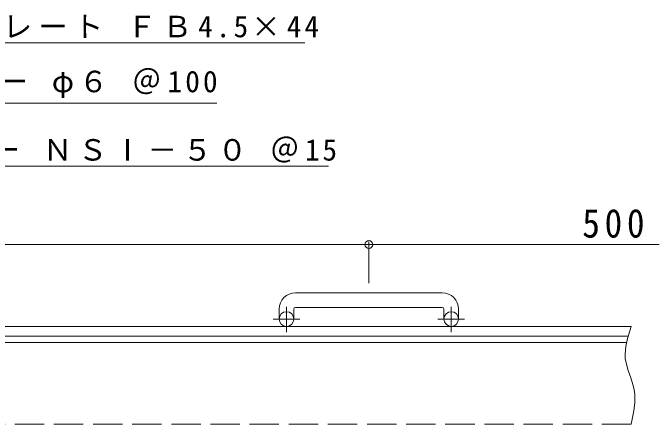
# Model space of a CAD drawing. Units: millimetres, scale not verified. Extents: x -1048 to 1085, y -826 to 810.
# Drawn here: x -274 to 122.3, y 557.4 to 809.9 of the extents above; entities that cross this region are included whole.
import ezdxf

# ---------------------------------------------------------------- set-up
doc = ezdxf.new("R2010")
doc.units = ezdxf.units.MM
doc.header["$LTSCALE"] = 6
doc.header["$PDMODE"] = 32
doc.header["$PDSIZE"] = 4.8
doc.linetypes.add('CHAIN1', pattern=[8, 5, -1, 1, -1])
doc.linetypes.add('DASHED3', pattern=[4, 3, -1])
for name, color, linetype, lineweight in [('0-1_躯体', 2, 'Continuous', 9), ('0-2_仕上', 3, 'Continuous', 9), ('0-4_その他', 7, 'Continuous', 9), ('0-5_寸法', 7, 'Continuous', 9)]:
    doc.layers.add(name, color=color, linetype=linetype, lineweight=lineweight)
doc.styles.add('ＭＳ ゴシック', font='')
doc.styles.get('ＭＳ ゴシック').set_extended_font_data('MS Gothic')

msp = doc.modelspace()

# ---------------------------------------------------------------- linework, layer by layer
at = {"layer": '0-1_躯体'}
for p, q in [((-10.689, 638.002), (-100.69, 638.002)), ((-110.689, 628.003), (-110.689, 621.903)), ((-101.69, 628.003), (-101.69, 621.903)), ((-100.69, 629.003), (-10.689, 629.003)), ((-9.689, 628.003), (-9.689, 621.903)), ((-0.689, 628.003), (-0.689, 621.903)), ((105.199, 617.403), (-805.689, 617.403)), ((103.336, 611.403), (-805.689, 611.403))]:
    msp.add_line(p, q, dxfattribs=at)
at = {"layer": '0-1_躯体', "linetype": 'CHAIN1'}
for p, q in [((-106.189, 613.796), (-106.189, 629.393)), ((-5.189, 613.796), (-5.189, 629.393)), ((-98.026, 621.903), (-114.434, 621.903)), ((2.974, 621.903), (-13.434, 621.903))]:
    msp.add_line(p, q, dxfattribs=at)
at = {"layer": '0-1_躯体', "linetype": 'DASHED3'}
msp.add_line((105.199, 557.403), (-805.689, 557.403), dxfattribs=at)
at = {"layer": '0-1_躯体'}
msp.add_lwpolyline([(105.199, 617.403), (104.297, 614.633), (102.878, 609.866), (101.842, 605.119), (101.431, 600.408), (101.573, 597.696), (102.03, 595.012), (103.355, 590.409), (104.976, 585.814), (106.449, 581.196), (107.059, 578.495), (107.417, 575.606), (107.407, 570.573), (106.804, 565.49), (105.836, 560.376), (105.199, 557.403)], dxfattribs=at)
for centre in [(-106.189, 621.903), (-5.189, 621.903)]:
    msp.add_circle(centre, 4.5, dxfattribs=at)
for centre, radius, start, end in [((-100.69, 628.003), 10, 90, 180), ((-10.689, 628.003), 10, 0, 90), ((-100.69, 628.003), 1, 90, 180), ((-10.689, 628.003), 1, 0, 90)]:
    msp.add_arc(centre, radius, start, end, dxfattribs=at)
at = {"layer": '0-2_仕上'}
msp.add_line((-304.689, 607.404), (102.341, 607.404), dxfattribs=at)
at = {"layer": '0-4_その他'}
for p, q in [((-805.689, 667.637), (122.289, 667.637)), ((-55.689, 643.945), (-55.689, 669.437))]:
    msp.add_line(p, q, dxfattribs=at)
msp.add_point((-55.689, 667.637), dxfattribs=at)
at = {"layer": '0-5_寸法'}
for p, q in [((-372.349, 791.521), (-95.043, 791.521)), ((-371.075, 754.355), (-148.954, 754.355)), ((-374.332, 715.682), (-80.35, 715.682))]:
    msp.add_line(p, q, dxfattribs=at)

# ---------------------------------------------------------------- texts
at = {"layer": '0-4_その他', "color": 2, "insert": (75.199, 671.637), "char_height": 17.6, "attachment_point": 7, "style": 'ＭＳ ゴシック'}
msp.add_mtext('\\T1.27;\\W0.9;500', dxfattribs=at)
at = {"layer": '0-5_寸法', "char_height": 13.2, "attachment_point": 7, "style": 'ＭＳ ゴシック'}
for s, insert in [('\\T1.21;エンドプレート\\~ＦＢ4.5×44', (-367.346, 794.141)), ('\\T1.21;クロスバー\\~φ６\\~＠100', (-369.913, 757.569)), ('\\T1.19;メインバー\\~ＮＳⅠ－５０\\~＠15', (-373.347, 717.944))]:
    msp.add_mtext(s, dxfattribs=dict(at, insert=insert))

doc.saveas('drawing.dxf')
